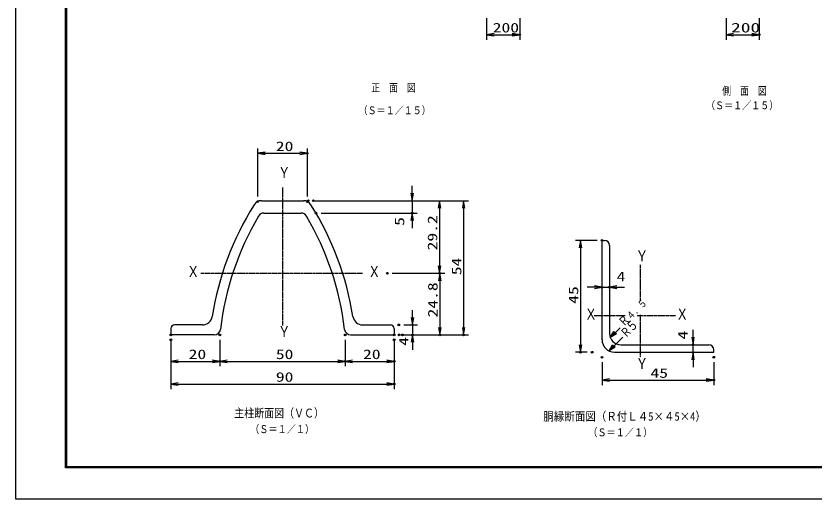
# Model space of a CAD drawing. Units: millimetres, scale not verified. Extents: x -4455 to 4455, y -3150 to 3150.
# Drawn here: x -4455 to 369, y -3150 to -233 of the extents above; entities that cross this region are included whole.
import ezdxf
from ezdxf.enums import TextEntityAlignment as Align

# ---------------------------------------------------------------- set-up
doc = ezdxf.new("R2010")
doc.units = ezdxf.units.MM
doc.header["$LTSCALE"] = 20
doc.header["$PDMODE"] = 32
doc.header["$PDSIZE"] = 10
doc.linetypes.add('USER1', pattern=[1.125, 0.75, -0.125, 0.125, -0.125])
for name, color, linetype, lineweight in [('0-0_1', 7, 'Continuous', 25), ('0-1_2', 7, 'Continuous', 25), ('0-2_0', 4, 'Continuous', 25), ('0-4_EXTCNT-LMEC0', 2, 'Continuous', 25), ('0-6_EXTCNT-L', 1, 'Continuous', 25), ('0-7_WAKU', 7, 'Continuous', 25)]:
    doc.layers.add(name, color=color, linetype=linetype, lineweight=lineweight)
doc.layers.add('0-5_DEFPOINTS', color=7, linetype='Continuous')
doc.styles.add('ＭＳ ゴシック', font='')
doc.styles.get('ＭＳ ゴシック').set_extended_font_data('MS Gothic')

# ---------------------------------------------------------------- blocks, each defined once
blk = doc.blocks.new('C1')
at = {"layer": '0-0_1', "color": 4}
blk.add_line((72303.9, 29353.6), (73481, 30519.9), dxfattribs=at)
blk.add_lwpolyline([(73048.4, 29795.7), (72303.9, 29353.6), (72752.8, 30094)], close=True, dxfattribs=at)
blk.add_lwpolyline([(72974.5, 29870.3), (72602.2, 29649.2), (72826.7, 30019.4)], dxfattribs=at)
blk = doc.blocks.new('DARROWS')
at = {"layer": '0-2_0', "color": 2}
blk.add_line((0, 0), (-19.982, 0), dxfattribs=at)
blk.add_lwpolyline([(-20, -3.333), (0, 0), (-20, 3.333)], dxfattribs=at)

msp = doc.modelspace()

# ---------------------------------------------------------------- linework, layer by layer
at = {"layer": '0-0_1', "color": 4, "linetype": 'USER1'}
for p, q in [((-2843.73, -1268.29), (-2843.73, -2102.95)), ((-681.76, -1736.85), (-681.76, -1950.56)), ((-3338.57, -1786.76), (-2360.55, -1786.76)), ((-772.1, -2044.02), (-961.29, -2044.02)), ((-468.12, -2044.02), (-699.65, -2044.02)), ((-681.76, -2037.35), (-681.76, -2292.1))]:
    msp.add_line(p, q, dxfattribs=at)
at = {"layer": '0-0_1'}
for p, q in [((-2971.23, -1348.76), (-2716.23, -1348.76)), ((-2956.23, -1423.76), (-2731.23, -1423.76)), ((-3518.73, -2121.26), (-3518.73, -2158.76)), ((-3328.23, -2098.76), (-3496.23, -2098.76)), ((-2359.23, -2098.76), (-2191.23, -2098.76)), ((-2168.73, -2121.26), (-2168.73, -2158.76)), ((-3256.23, -2158.76), (-3518.73, -2158.76)), ((-2431.23, -2158.76), (-2168.73, -2158.76))]:
    msp.add_line(p, q, dxfattribs=at)
at = {"layer": '0-0_1', "color": 4}
msp.add_line((-870.51, -2256.08), (-787.99, -2171.78), dxfattribs=at)
msp.add_lwpolyline([(-833.63, -2233.41), (-870.51, -2256.08), (-848.63, -2218.72)], close=True, dxfattribs=at)
msp.add_lwpolyline([(-837.38, -2229.74), (-855.82, -2241.08), (-844.88, -2222.4)], dxfattribs=at)
at = {"layer": '0-0_1'}
for centre, radius, start, end in [((-2971.23, -1401.26), 52.5, 90, 147.87762), ((-2716.23, -1401.26), 52.5, 32.12238, 90), ((-1491.24, -2330.45), 1800, 147.87775, 170.97737), ((-4196.21, -2330.45), 1800, 9.02258, 32.1222), ((-1490.77, -2327.83), 1740, 149.4028, 173.32632), ((-2956.23, -1461.26), 37.5, 90.00035, 149.40292), ((-2731.23, -1461.26), 37.5, 30.59708, 90), ((-4196.68, -2327.83), 1740, 6.67364, 30.59716), ((-3328.23, -2038.76), 60, 269.99979, 350.97733), ((-2359.23, -2038.76), 60, 189.02246, 270), ((-3496.23, -2121.26), 22.5, 90, 180), ((-2191.23, -2121.26), 22.5, 0, 90), ((-3256.23, -2121.26), 37.5, 270, 353.32654), ((-2431.23, -2121.26), 37.5, 186.67346, 270), ((-800.02, -2151.23), 67.5, 180.00046, 270), ((-837.52, -2188.73), 75, 180.00043, 270)]:
    msp.add_arc(centre, radius, start, end, dxfattribs=at)
at = {"layer": '0-1_2'}
for p, q in [((-912.52, -2188.73), (-912.52, -1588.73)), ((-912.52, -1588.73), (-897.52, -1588.73)), ((-867.52, -1618.73), (-867.52, -2151.23)), ((-800.02, -2218.73), (-267.52, -2218.73))]:
    msp.add_line(p, q, dxfattribs=at)
msp.add_lwpolyline([(-837.52, -2263.73), (-237.52, -2263.73), (-237.52, -2248.73)], dxfattribs=at)
for centre in [(-897.52, -1618.73), (-267.52, -2248.73)]:
    msp.add_arc(centre, 30, 0, 90, dxfattribs=at)
at = {"layer": '0-2_0', "color": 1}
for p, q in [((-1610.43, -245.98), (-1610.43, -376.65)), ((-1610.43, -245.98), (-1610.43, -376.65)), ((-1410.43, -245.98), (-1410.43, -376.65)), ((-1410.43, -245.98), (-1410.43, -376.65)), ((-2993.73, -1323.82), (-2993.73, -1032.79)), ((-2693.73, -1323.82), (-2693.73, -1032.79)), ((-2657.48, -1348.76), (-1719.26, -1348.76)), ((-2657.48, -1348.76), (-2030.26, -1348.76)), ((-2627.48, -1348.76), (-1865.26, -1348.76)), ((-2611.25, -1423.76), (-2030.26, -1423.76)), ((-2180.55, -1786.76), (-1865.26, -1786.76)), ((-2180.55, -1786.76), (-1863.26, -1786.76)), ((-2111.23, -2098.76), (-2028.73, -2098.76)), ((-2108.73, -2158.76), (-1719.26, -2158.76)), ((-2108.73, -2158.76), (-1863.26, -2158.76)), ((-2088.73, -2158.76), (-2028.73, -2158.76)), ((-3518.73, -2188.76), (-3518.73, -2485.79)), ((-3518.73, -2218.76), (-3518.73, -2348.79)), ((-3222.54, -2188.76), (-3222.54, -2348.79)), ((-3222.54, -2188.76), (-3222.54, -2348.79)), ((-2464.92, -2188.76), (-2464.92, -2348.79)), ((-2464.92, -2188.76), (-2464.92, -2348.79)), ((-2168.73, -2188.76), (-2168.73, -2485.79)), ((-2168.73, -2218.76), (-2168.73, -2348.79))]:
    msp.add_line(p, q, dxfattribs=at)
at = {"layer": '0-2_0', "color": 2}
for p, q in [((-1565.43, -346.65), (-1455.43, -346.65)), ((-1565.43, -346.65), (-1455.43, -346.65)), ((-2948.73, -1062.79), (-2738.73, -1062.79)), ((-2060.26, -1303.76), (-2060.26, -1258.76)), ((-2060.26, -1348.76), (-2060.26, -1423.76)), ((-1895.26, -1393.76), (-1895.26, -1741.76)), ((-1749.26, -1393.76), (-1749.26, -2113.76)), ((-2060.26, -1468.76), (-2060.26, -1513.76)), ((-1893.26, -1831.76), (-1893.26, -2113.76)), ((-2058.73, -2053.76), (-2058.73, -2008.76)), ((-2058.73, -2098.76), (-2058.73, -2158.76)), ((-2058.73, -2203.76), (-2058.73, -2248.76)), ((-3473.73, -2318.79), (-3267.54, -2318.79)), ((-3177.54, -2318.79), (-2509.92, -2318.79)), ((-2419.92, -2318.79), (-2213.73, -2318.79)), ((-3473.73, -2455.79), (-2213.73, -2455.79))]:
    msp.add_line(p, q, dxfattribs=at)
at = {"layer": '0-4_EXTCNT-LMEC0', "color": 1}
for p, q in [((-942.52, -1588.73), (-1073.18, -1588.73)), ((-1002.52, -2263.73), (-1073.18, -2263.73)), ((-912.52, -2323.73), (-912.52, -2461.83)), ((-237.52, -2323.73), (-237.52, -2461.83))]:
    msp.add_line(p, q, dxfattribs=at)
at = {"layer": '0-4_EXTCNT-LMEC0'}
for p, q in [((-1043.18, -1633.73), (-1043.18, -2218.73)), ((-957.52, -1871.24), (-1002.52, -1871.24)), ((-912.52, -1871.24), (-867.52, -1871.24)), ((-822.52, -1871.24), (-777.52, -1871.24)), ((-362.52, -2173.73), (-362.52, -2128.73)), ((-362.52, -2263.73), (-362.52, -2218.73)), ((-362.52, -2308.73), (-362.52, -2353.73)), ((-867.52, -2431.83), (-282.52, -2431.83))]:
    msp.add_line(p, q, dxfattribs=at)
at = {"layer": '0-5_DEFPOINTS'}
for p in [(-1410.43, -346.65), (36.77, -346.65), (-2693.73, -1062.79), (-2993.73, -1353.82), (-2693.73, -1353.82), (-2687.48, -1348.76), (-2657.48, -1348.76), (-2641.25, -1423.76), (-2060.26, -1423.76), (-912.52, -1588.73), (-2210.55, -1786.76), (-1895.26, -1786.76), (-912.52, -1871.24), (-867.52, -1871.24), (-2141.23, -2098.76), (-3518.73, -2158.76), (-3222.54, -2158.76), (-2464.92, -2158.76), (-2168.73, -2158.76), (-2138.73, -2158.76), (-2118.73, -2158.76), (-2058.73, -2158.76), (-1893.26, -2158.76), (-1749.26, -2158.76), (-3518.73, -2188.76), (-2168.73, -2188.76), (-362.52, -2218.73), (-1043.18, -2263.73), (-972.52, -2263.73), (-362.52, -2263.73), (-3222.54, -2318.79), (-2464.92, -2318.79), (-2168.73, -2318.79), (-912.52, -2293.73), (-237.52, -2293.73), (-2168.73, -2455.79), (-237.52, -2431.83)]:
    msp.add_point(p, dxfattribs=at)
at = {"layer": '0-6_EXTCNT-L'}
for p, q in [((-163.23, -245.98), (-163.23, -376.65)), ((36.77, -245.98), (36.77, -376.65))]:
    msp.add_line(p, q, dxfattribs=at)
at = {"layer": '0-6_EXTCNT-L', "color": 2}
msp.add_line((-118.23, -346.65), (-8.23, -346.65), dxfattribs=at)
at = {"layer": '0-7_WAKU', "color": 3}
msp.add_lwpolyline([(-4454.91, 3150), (4455.09, 3150), (4455.09, -3150), (-4454.91, -3150)], close=True, dxfattribs=at)
at = {"layer": '0-7_WAKU'}
for points in [[(-4154.91, 2962.5), (4155.09, 2962.5), (4155.09, -2962.5), (-4154.91, -2962.5)], [(-4153.03, 2960.62), (4153.22, 2960.62), (4153.22, -2960.63), (-4153.03, -2960.63)], [(-4151.16, 2958.75), (4151.34, 2958.75), (4151.34, -2958.75), (-4151.16, -2958.75)], [(-4149.28, 2956.87), (4149.47, 2956.87), (4149.47, -2956.88), (-4149.28, -2956.88)], [(-4147.41, 2955), (4147.59, 2955), (4147.59, -2955), (-4147.41, -2955)]]:
    msp.add_lwpolyline(points, close=True, dxfattribs=at)

# ---------------------------------------------------------------- block references
at = {"layer": '0-2_0', "xscale": 2.25, "yscale": 2.25}
for p, rotation in [((-1610.43, -346.65), 180), ((-1610.43, -346.65), 180), ((-2993.73, -1062.79), 180), ((-2060.26, -1348.76), 270), ((-1895.26, -1348.76), 90), ((-1749.26, -1348.76), 90), ((-2060.26, -1423.76), 90), ((-1895.26, -1786.76), 270), ((-1893.26, -1786.76), 90), ((-2058.73, -2098.76), 270), ((-1893.26, -2158.76), 270), ((-1749.26, -2158.76), 270), ((-2058.73, -2158.76), 90), ((-3518.73, -2318.79), 180), ((-3222.54, -2318.79), 180), ((-2464.92, -2318.79), 180), ((-3518.73, -2455.79), 180)]:
    msp.add_blockref('DARROWS', p, dxfattribs=dict(at, rotation=rotation))
at = {"layer": '0-2_0'}
for name, p, xscale, yscale in [('DARROWS', (-1410.43, -346.65), 2.25, 2.25), ('DARROWS', (-1410.43, -346.65), 2.25, 2.25), ('DARROWS', (-2693.73, -1062.79), 2.25, 2.25), ('C1', (-4478.18, -3643.24), 0.05, 0.05), ('DARROWS', (-3222.54, -2318.79), 2.25, 2.25), ('DARROWS', (-2464.92, -2318.79), 2.25, 2.25), ('DARROWS', (-2168.73, -2318.79), 2.25, 2.25), ('DARROWS', (-2168.73, -2455.79), 2.25, 2.25)]:
    msp.add_blockref(name, p, dxfattribs=dict(at, xscale=xscale, yscale=yscale))
at = {"layer": '0-4_EXTCNT-LMEC0', "xscale": 2.25, "yscale": 2.25}
for p, rotation in [((-1043.18, -1588.73), 90), ((-867.52, -1871.24), 180), ((-1043.18, -2263.73), 270), ((-362.52, -2218.73), 270), ((-362.52, -2263.73), 90), ((-912.52, -2431.83), 180)]:
    msp.add_blockref('DARROWS', p, dxfattribs=dict(at, rotation=rotation))
for p in [(-912.52, -1871.24), (-237.52, -2431.83)]:
    msp.add_blockref('DARROWS', p, dxfattribs=at)
at = {"layer": '0-6_EXTCNT-L', "xscale": 2.25, "yscale": 2.25, "rotation": 180}
msp.add_blockref('DARROWS', (-163.23, -346.65), dxfattribs=at)
at = {"layer": '0-6_EXTCNT-L', "xscale": 2.25, "yscale": 2.25}
msp.add_blockref('DARROWS', (36.77, -346.65), dxfattribs=at)

# ---------------------------------------------------------------- texts
at = {"layer": '0-0_1', "color": 4, "style": 'ＭＳ ゴシック'}
for s, height, width, p in [('（Ｓ＝１／１５）', 45.89, 0.85, (-284.16, -810.3)), ('（Ｓ＝１／１５）', 45.89, 0.85, (-2384.56, -840.27)), ('Ｙ', 66.57, 0.85, (-2872.23, -1231.15)), ('Ｙ', 66.57, 0.85, (-710.26, -1735.27)), ('Ｘ', 66.57, 0.85, (-3422.28, -1829.57)), ('Ｘ', 66.57, 0.85, (-2327.71, -1829.57)), ('Ｘ', 66.57, 0.85, (-1018.33, -2086.83)), ('Ｘ', 66.57, 0.85, (-466.62, -2086.83)), ('Ｙ', 66.57, 0.85, (-2872.23, -2192.07)), ('Ｙ', 66.57, 0.85, (-710.26, -2384.91)), ('主柱断面図（ＶＣ）', 51.95, 0.85, (-3135.51, -2673.16)), ('胴縁断面図（Ｒ付Ｌ４5×４5×4）', 51.65, 0.9, (-1267.43, -2692.55)), ('（Ｓ＝１／１）', 46.52, 0.85, (-3039.86, -2765.76)), ('（Ｓ＝１／１）', 46.52, 0.85, (-996.12, -2785.2))]:
    msp.add_text(s, height=height, dxfattribs=dict(at, width=width)).set_placement(p, align=Align.BOTTOM_LEFT)
at = {"layer": '0-0_1', "color": 4, "style": 'ＭＳ ゴシック', "width": 0.8}
for s, height, p in [('４．５', 43.3, (-730.92, -2081.29)), ('Ｒ', 53.23, (-770.71, -2123.8)), ('５', 57.73, (-721.5, -2157.07)), ('Ｒ', 53.23, (-758.32, -2192.68))]:
    msp.add_text(s, height=height, rotation=45, dxfattribs=at).set_placement(p, align=Align.BOTTOM_LEFT)
at = {"layer": '0-2_0', "color": 3, "style": 'ＭＳ ゴシック', "width": 1.35}
for s, p in [('200', (-1573.43, -350.25)), ('200', (-1573.43, -350.25)), ('20', (-2884.23, -1066.4)), ('20', (-3411.13, -2322.4)), ('50', (-2884.23, -2322.4)), ('20', (-2357.32, -2322.4)), ('90', (-2884.23, -2459.4))]:
    msp.add_text(s, height=57.77, dxfattribs=at).set_placement(p, align=Align.BOTTOM_LEFT)
for s, p in [('29.2', (-1891.66, -1648.76)), ('5', (-2091.16, -1500.79)), ('54', (-1745.66, -1798.76)), ('24.8', (-1889.66, -2053.76)), ('4', (-2065.16, -2224.79))]:
    msp.add_text(s, height=57.77, rotation=90, dxfattribs=at).set_placement(p, align=Align.BOTTOM_LEFT)
at = {"layer": '0-4_EXTCNT-LMEC0', "color": 4, "style": 'ＭＳ ゴシック', "width": 0.8}
for s, p in [('正\u3000面\u3000図', (-2307.97, -705.45)), ('側\u3000面\u3000図\u3000', (-186.61, -724.56))]:
    msp.add_text(s, height=48.11, dxfattribs=at).set_placement(p, align=Align.BOTTOM_LEFT)
at = {"layer": '0-4_EXTCNT-LMEC0', "color": 3, "style": 'ＭＳ ゴシック', "width": 1.35}
for s, p in [('4', (-824.51, -1853.22)), ('45', (-620.02, -2435.43))]:
    msp.add_text(s, height=57.77, dxfattribs=at).set_placement(p, align=Align.BOTTOM_LEFT)
for s, p in [('45', (-1039.57, -1971.23)), ('4', (-378.82, -2186.99))]:
    msp.add_text(s, height=57.77, rotation=90, dxfattribs=at).set_placement(p, align=Align.BOTTOM_LEFT)
at = {"layer": '0-6_EXTCNT-L', "color": 3, "style": 'ＭＳ ゴシック', "width": 1.5}
msp.add_text('200', height=57.73, dxfattribs=at).set_placement((-133.23, -350.25), align=Align.BOTTOM_LEFT)

doc.saveas('drawing.dxf')
